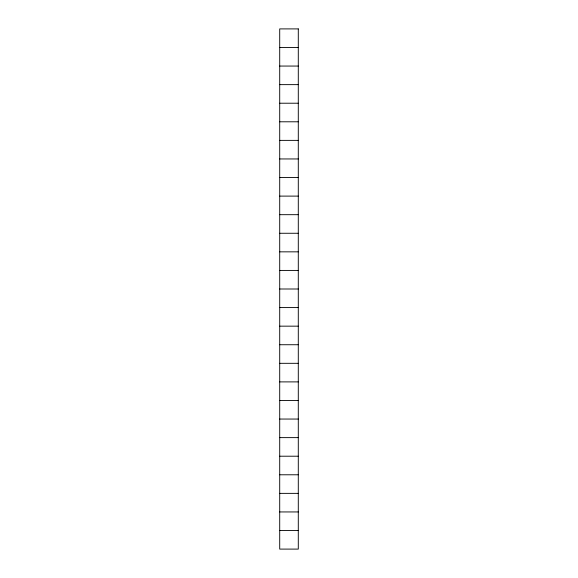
<?xml version="1.0" encoding="UTF-8"?>
<svg xmlns="http://www.w3.org/2000/svg" width="578" height="578" viewBox="0 0 578 578"><rect width="100%" height="100%" fill="white"/><g stroke="black" fill="none" stroke-linecap="round" stroke-linejoin="round"><path stroke-width="0.87" d="M279.709 47.475L298.291 47.475M279.709 66.058L298.291 66.058M279.709 84.634L298.291 84.634M279.709 103.216L298.291 103.216M279.709 121.792L298.291 121.792M279.709 140.375L298.291 140.375M279.709 158.95L298.291 158.95M279.709 177.525L298.291 177.525M279.709 196.108L298.291 196.108M279.709 214.684L298.291 214.684M279.709 233.266L298.291 233.266M279.709 251.842L298.291 251.842M279.709 270.425L298.291 270.425M279.709 289L298.291 289M279.709 307.575L298.291 307.575M279.709 326.158L298.291 326.158M279.709 344.734L298.291 344.734M279.709 363.316L298.291 363.316M279.709 381.892L298.291 381.892M279.709 400.475L298.291 400.475M279.709 419.05L298.291 419.05M279.709 437.625L298.291 437.625M279.709 456.208L298.291 456.208M279.709 474.784L298.291 474.784M279.709 493.366L298.291 493.366M279.709 511.942L298.291 511.942M279.709 530.525L298.291 530.525M298.291 28.9L279.709 28.9L279.709 549.1L298.291 549.1L298.291 28.9"/></g></svg>
